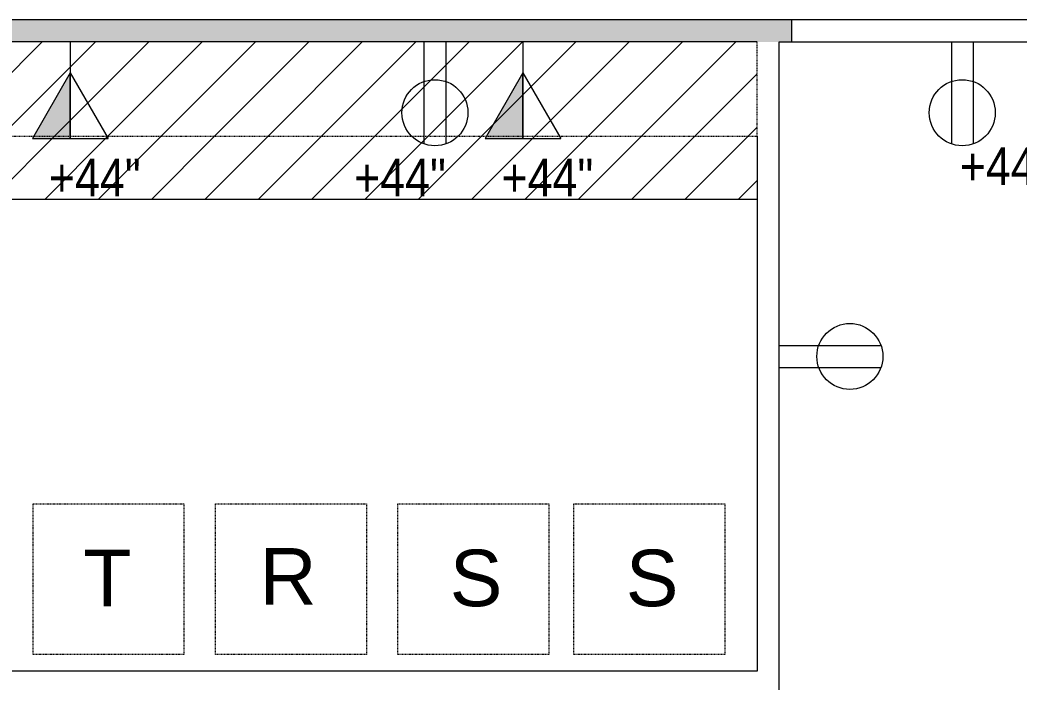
# Model space of a CAD drawing. Header units: inches. Extents: x 1 to 4637, y -664 to 702.
# Drawn here: x 1994 to 2152.9, y -282 to -176.6 of the extents above; entities that cross this region are included whole.
import ezdxf

# ---------------------------------------------------------------- set-up
doc = ezdxf.new("R2010")
doc.units = ezdxf.units.IN
doc.header["$MEASUREMENT"] = 0
for name, pattern in [('Hidden 1_8_', [0.1875, 0.125, -0.0625]), ('IMPORT-Hidden 1_8_', [0.1875, 0.125, -0.0625]), ('Overhead', [0.15625, 0.09375, -0.0625])]:
    doc.linetypes.add(name, pattern=pattern)
for name, color, linetype, lineweight in [('A-ANNO-NOTE', 131, 'Continuous', 20), ('A-DETL-HDLN', 7, 'IMPORT-Hidden 1_8_', 9), ('A-WALL-PATT', 111, 'Continuous', 13), ('E-COMM-IDEN', 2, 'Continuous', 9), ('E-ELEC-FIXT-IDEN', 2, 'Continuous', 9), ('G-ANNO-TEXT', 231, 'Continuous', 9), ('I-WALL', 2, 'Continuous', 9), ('Q-CASE', 31, 'Continuous', 9)]:
    doc.layers.add(name, color=color, linetype=linetype, lineweight=lineweight)
doc.styles.add('Arial', font='arial.ttf', dxfattribs={"height": 9})
doc.styles.add('Arial_2', font='arial.ttf', dxfattribs={"width": 0.85, "height": 6})
pattern_1 = [(45, (-2623, 180.14), (-4.242641, 4.242641), [])]

# ---------------------------------------------------------------- blocks, each defined once
blk = doc.blocks.new('Counter Top - L Shaped - Standard Counter Top w_ Backsplash-2486034-New Construction - Tel_Data_Elec Plan')
at = {"layer": 'Q-CASE', "lineweight": 13}
h = blk.add_hatch(dxfattribs=at)
h.set_pattern_fill('FP_1', color=8, style=0, pattern_type=2)
h.set_pattern_definition(pattern_1)
h.paths.add_polyline_path([(-47.26, -158.46), (-22.26, -158.46), (-22.26, -25), (189.52, -25), (189.52, -15), (-47.26, -15), (-47.26, -147.24)], flags=0)
blk.add_line((-22.26, -25), (189.52, -25), dxfattribs=at)
blk = doc.blocks.new('Upper Cabinet - Standard Upper Cabinet-2467620-New Construction - Tel_Data_Elec Plan')
at = {"layer": 'Q-CASE', "lineweight": 13}
h = blk.add_hatch(dxfattribs=at)
h.set_pattern_fill('FP_1', color=8, style=0, pattern_type=2)
h.set_pattern_definition(pattern_1)
h.paths.add_polyline_path([(-47.26, -15), (189.52, -15), (189.52, 0), (-47.26, 0), (-47.26, -1.63)], flags=0)
blk.add_line((189.52, 0), (-47.26, 0), dxfattribs=at)
at = {"layer": 'Q-CASE', "linetype": 'Overhead'}
for p, q in [((189.52, -15), (189.52, 0)), ((-47.26, -15), (189.52, -15))]:
    blk.add_line(p, q, dxfattribs=at)

msp = doc.modelspace()

# ---------------------------------------------------------------- hatches: boundary and pattern name
at = {"layer": 'A-ANNO-NOTE', "lineweight": 9}
for points in [[(2002.05, -195.52), (2002.05, -185.06), (1996.05, -195.52)], [(2074.04, -195.52), (2074.04, -185.06), (2068.04, -195.52)]]:
    msp.add_hatch(color=256, dxfattribs=at).paths.add_polyline_path(points, flags=0)
at = {"layer": 'A-WALL-PATT'}
msp.add_hatch(color=8, dxfattribs=at).paths.add_polyline_path([(1871, -180.14), (2116.79, -180.14), (2116.79, -176.64), (1602.91, -176.64), (1602.91, -180.14), (1860.77, -180.14)], flags=0)

# ---------------------------------------------------------------- linework, layer by layer
at = {"layer": 'A-ANNO-NOTE'}
for p, q in [((2002.05, -180.14), (2002.05, -195.52)), ((2058.3, -180.14), (2058.3, -196.34)), ((2061.78, -180.14), (2061.78, -196.34)), ((2074.04, -180.14), (2074.04, -195.52)), ((2142.17, -180.14), (2142.17, -196.34)), ((2145.66, -180.14), (2145.66, -196.34)), ((2002.05, -185.06), (1996.05, -195.52)), ((2002.05, -185.06), (1996.05, -195.52)), ((2002.05, -195.52), (2002.05, -185.06)), ((2002.05, -185.06), (2008.05, -195.52)), ((2074.04, -185.06), (2068.04, -195.52)), ((2074.04, -185.06), (2068.04, -195.52)), ((2074.04, -195.52), (2074.04, -185.06)), ((2074.04, -185.06), (2080.04, -195.52)), ((1996.05, -195.52), (2002.05, -195.52)), ((1996.05, -195.52), (2008.05, -195.52)), ((2068.04, -195.52), (2074.04, -195.52)), ((2068.04, -195.52), (2080.04, -195.52)), ((2114.79, -228.44), (2130.98, -228.44)), ((2114.79, -231.92), (2130.98, -231.92))]:
    msp.add_line(p, q, dxfattribs=at)
for centre in [(2060.04, -191.39), (2143.91, -191.39), (2126.03, -230.18)]:
    msp.add_circle(centre, 5.25, dxfattribs=at)
at = {"layer": 'A-DETL-HDLN', "linetype": 'Hidden 1_8_'}
for p, q in [((1996.13, -277.62), (1996.13, -253.62)), ((1996.13, -253.62), (2020.13, -253.62)), ((2020.13, -253.62), (2020.13, -277.62)), ((2025.13, -277.62), (2025.13, -253.62)), ((2025.13, -253.62), (2049.13, -253.62)), ((2049.13, -253.62), (2049.13, -277.62)), ((2054.13, -277.62), (2054.13, -253.62)), ((2054.13, -253.62), (2078.13, -253.62)), ((2078.13, -253.62), (2078.13, -277.62)), ((2082.13, -277.62), (2082.13, -253.62)), ((2082.13, -253.62), (2106.13, -253.62)), ((2106.13, -253.62), (2106.13, -277.62)), ((2020.13, -277.62), (1996.13, -277.62)), ((2049.13, -277.62), (2025.13, -277.62)), ((2078.13, -277.62), (2054.13, -277.62)), ((2106.13, -277.62), (2082.13, -277.62))]:
    msp.add_line(p, q, dxfattribs=at)
at = {"layer": 'I-WALL', "color": 250, "lineweight": 20}
for p, q in [((2333.42, -176.64), (1602.91, -176.64)), ((2116.79, -180.14), (2116.79, -176.64)), ((2114.79, -427.23), (2114.79, -180.14)), ((2114.79, -180.14), (2241.6, -180.14)), ((2111.29, -195.14), (2111.29, -280.23)), ((2111.29, -280.23), (1991.29, -280.23))]:
    msp.add_line(p, q, dxfattribs=at)

# ---------------------------------------------------------------- block references
at = {"layer": 'Q-CASE', "lineweight": 13}
for name in ['Upper Cabinet - Standard Upper Cabinet-2467620-New Construction - Tel_Data_Elec Plan', 'Counter Top - L Shaped - Standard Counter Top w_ Backsplash-2486034-New Construction - Tel_Data_Elec Plan']:
    msp.add_blockref(name, (1921.76, -180.14), dxfattribs=at)

# ---------------------------------------------------------------- texts
at = {"layer": 'E-COMM-IDEN', "char_height": 6, "width": 18.0285, "attachment_point": 1, "style": 'Arial_2'}
for insert in [(1998.63, -198.72), (2070.62, -198.72)]:
    msp.add_mtext('+44"', dxfattribs=dict(at, insert=insert))
at = {"layer": 'E-ELEC-FIXT-IDEN', "char_height": 6, "width": 18.0285, "attachment_point": 1, "style": 'Arial_2'}
for insert in [(2143.5, -196.92), (2047.17, -198.72)]:
    msp.add_mtext('+44"', dxfattribs=dict(at, insert=insert))
at = {"layer": 'G-ANNO-TEXT', "color": 7, "char_height": 9, "attachment_point": 1, "style": 'Arial'}
for s, insert, width in [('T', (2004.11, -260.92), 9.393), ('R', (2032.14, -260.67), 11.211), ('S', (2062.39, -260.92), 10.302), ('S', (2090.39, -260.92), 10.302)]:
    msp.add_mtext(s, dxfattribs=dict(at, insert=insert, width=width))

doc.saveas('drawing.dxf')
